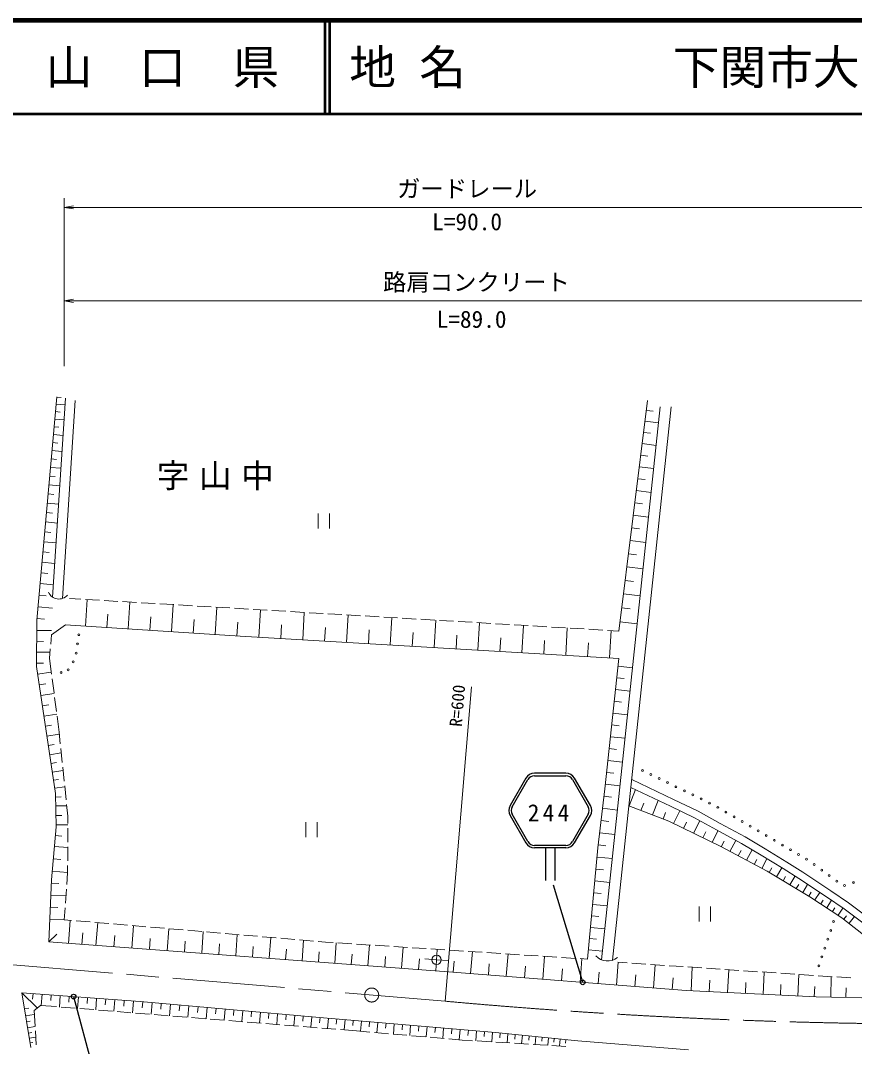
# Model space of a CAD drawing. Units: millimetres, scale not verified. Extents: x 40000 to 680000, y 20000 to 380000.
# Drawn here: x 335178 to 424482, y 270203 to 380000 of the extents above; entities that cross this region are included whole.
import ezdxf
from ezdxf.enums import TextEntityAlignment as Align

# ---------------------------------------------------------------- set-up
doc = ezdxf.new("R2010")
doc.units = ezdxf.units.MM
doc.header["$LTSCALE"] = 1000
doc.linetypes.add('CHAIN', pattern=[18.5, 12, -1.5, 3.5, -1.5])
for name, color, linetype, lineweight in [('M-BMK', 2, 'CHAIN', 13), ('M-STR-HTXT', 7, 'Continuous', 13), ('M-STR-STRC', 7, 'Continuous', 25), ('M-TTL', 2, 'Continuous', 140), ('M-TTL-LINE', 7, 'Continuous', 50), ('M-WORK', 1, 'Continuous', 13)]:
    doc.layers.add(name, color=color, linetype=linetype, lineweight=lineweight)
doc.layers.add('M-BMK-HTXT', color=7, linetype='Continuous')
doc.layers.add('M-TTL-TXT', color=7, linetype='Continuous')
doc.styles.add('ＭＳ ゴシック', font='')
doc.styles.get('ＭＳ ゴシック').set_extended_font_data('MS Gothic')

# ---------------------------------------------------------------- blocks, each defined once
blk = doc.blocks.new('open_arrow')
at = {"color": 0, "linetype": 'Continuous', "lineweight": -2}
blk.add_lwpolyline([(7.5, 1.25), (0, 0), (7.5, -1.25)], dxfattribs=at)

msp = doc.modelspace()

# ---------------------------------------------------------------- linework, layer by layer
at = {"layer": 'M-BMK'}
msp.add_line((314626, 280622), (380644, 275048), dxfattribs=at)
msp.add_circle((372783, 275711), 750, dxfattribs=at)
msp.add_arc((434853, 872594), 600000, 264.81633, 276.13303, dxfattribs=at)
at = {"layer": 'M-STR-HTXT'}
for p, q in [((339848, 343000), (339848, 361000)), ((339848, 360000), (427657, 360000)), ((339848, 350000), (427657, 350000)), ((380644, 275048), (383484, 308687))]:
    msp.add_line(p, q, dxfattribs=at)
at = {"layer": 'M-STR-STRC'}
for p, q in [((389286, 298908), (387597, 295982)), ((387827, 295849), (389517, 298775)), ((393586, 299440), (390208, 299440)), ((390208, 299174), (393586, 299174)), ((394278, 298775), (395967, 295849)), ((396197, 295982), (394508, 298908)), ((387597, 294918), (389286, 291992)), ((389517, 292125), (387827, 295051)), ((395967, 295051), (394278, 292125)), ((394508, 291992), (396197, 294918)), ((393586, 291726), (390208, 291726)), ((393586, 291460), (390208, 291460)), ((391397, 291460), (391397, 287960)), ((392397, 291460), (392397, 287960)), ((395382, 277068), (392248, 287481)), ((340868, 275536), (344009, 263836))]:
    msp.add_line(p, q, dxfattribs=at)
for centre in [(395382, 277068), (340868, 275536)]:
    msp.add_circle(centre, 250, dxfattribs=at)
for centre, radius, start, end in [((390208, 298376), 1064, 90, 150), ((390208, 298376), 798, 90, 150), ((393586, 298376), 1064, 30, 90), ((393586, 298376), 798, 30, 90), ((388518, 295450), 1064, 150, 210), ((388518, 295450), 798, 150, 210), ((395276, 295450), 798, 330, 30.00002), ((395276, 295450), 1064, 330, 30), ((390208, 292524), 798, 210, 270), ((393586, 292524), 798, 270, 330), ((390208, 292524), 1064, 210, 270), ((393586, 292524), 1064, 270, 330)]:
    msp.add_arc(centre, radius, start, end, dxfattribs=at)
at = {"layer": 'M-TTL'}
msp.add_line((680000, 380000), (40000, 380000), dxfattribs=at)
at = {"layer": 'M-TTL-LINE'}
for p, q in [((367750, 380000), (367750, 370000)), ((368250, 380000), (368250, 370000)), ((40000, 370000), (680000, 370000))]:
    msp.add_line(p, q, dxfattribs=at)
at = {"layer": 'M-WORK'}
for p, q in [((339055, 339715), (336925, 315819)), ((338619, 318291), (339987, 339595)), ((339054, 339703), (339531, 339661)), ((339659, 318149), (341019, 339328)), ((399232, 314666), (402331, 339331)), ((338986, 338940), (339940, 338855)), ((403690, 338667), (397405, 279472)), ((404863, 338667), (398574, 279439)), ((402199, 338280), (402926, 338189)), ((338844, 337351), (339837, 337262)), ((338915, 338146), (339412, 338101)), ((402053, 337117), (403506, 336935)), ((338770, 336523), (339288, 336477)), ((338697, 335696), (339731, 335604)), ((401902, 335918), (402652, 335824)), ((338543, 333973), (339620, 333877)), ((338620, 334834), (339158, 334786)), ((401752, 334719), (403251, 334530)), ((338463, 333075), (339024, 333025)), ((401596, 333481), (402370, 333384)), ((338383, 332178), (339505, 332078)), ((401441, 332244), (402988, 332050)), ((338300, 331244), (338884, 331192)), ((401280, 330967), (402078, 330867)), ((338216, 330309), (339384, 330205)), ((401120, 329691), (402716, 329490)), ((338043, 328364), (339259, 328255)), ((338130, 329336), (338738, 329282)), ((400955, 328374), (401778, 328270)), ((337953, 327350), (338586, 327294)), ((367049, 327244), (367049, 325644)), ((368249, 325644), (368249, 327244)), ((337862, 326337), (339129, 326224)), ((400789, 327057), (402435, 326850)), ((337768, 325282), (338428, 325223)), ((400618, 325698), (401468, 325591)), ((337674, 324227), (338993, 324110)), ((400448, 324339), (402146, 324126)), ((337576, 323129), (338263, 323067)), ((400272, 322937), (401148, 322827)), ((337478, 322030), (338852, 321907)), ((337376, 320886), (338091, 320822)), ((400095, 321535), (401848, 321315)), ((337274, 319742), (338704, 319614)), ((399914, 320089), (400818, 319975)), ((337164, 318503), (337938, 318434)), ((399732, 318643), (401540, 318416)), ((341623, 318078), (340415, 318149)), ((343619, 317959), (342122, 318048)), ((342127, 315193), (342311, 318037)), ((345616, 317841), (344119, 317930)), ((347612, 317723), (346115, 317812)), ((346716, 314897), (346901, 317765)), ((349609, 317605), (348112, 317693)), ((351605, 317487), (350108, 317575)), ((351344, 314599), (351531, 317491)), ((353602, 317368), (352105, 317457)), ((355598, 317250), (354101, 317339)), ((337053, 317264), (338602, 317126)), ((344422, 315045), (344514, 316479)), ((356011, 314298), (356199, 317214)), ((357595, 317132), (356098, 317220)), ((359591, 317014), (358094, 317102)), ((361588, 316895), (360091, 316984)), ((360701, 314006), (360875, 316938)), ((363585, 316777), (362087, 316866)), ((365581, 316659), (364084, 316748)), ((365393, 313727), (365567, 316660)), ((367578, 316541), (366080, 316629)), ((369574, 316422), (368077, 316511)), ((371571, 316304), (370073, 316393)), ((370085, 313449), (370259, 316382)), ((373567, 316186), (372070, 316275)), ((399545, 317151), (400477, 317033)), ((336925, 315819), (336885, 310854)), ((336940, 315993), (337734, 315922)), ((339995, 315330), (338494, 314251)), ((339995, 315330), (358709, 314124)), ((349030, 314748), (349123, 316194)), ((353677, 314448), (353771, 315907)), ((358356, 314147), (358450, 315612)), ((363047, 313867), (363134, 315333)), ((375564, 316068), (374066, 316156)), ((374778, 313171), (374952, 316104)), ((377560, 315950), (376063, 316038)), ((379557, 315831), (378059, 315920)), ((379471, 312893), (379645, 315826)), ((381553, 315713), (380056, 315802)), ((383550, 315595), (382052, 315684)), ((385546, 315477), (384049, 315565)), ((384166, 312614), (384340, 315548)), ((387543, 315358), (386045, 315447)), ((389539, 315240), (388042, 315329)), ((388860, 312336), (389034, 315270)), ((391536, 315122), (390038, 315211)), ((399357, 315658), (401222, 315424)), ((336916, 314717), (338511, 314705)), ((338494, 314251), (338409, 313246)), ((358709, 314124), (399250, 311720)), ((367739, 313588), (367826, 315055)), ((372431, 313310), (372518, 314777)), ((377125, 313032), (377212, 314499)), ((381818, 312753), (381905, 314220)), ((393532, 315004), (392035, 315092)), ((393556, 312057), (393730, 314992)), ((395529, 314886), (394031, 314974)), ((397525, 314767), (396028, 314856)), ((399232, 314666), (398024, 314738)), ((398252, 311779), (398426, 314714)), ((336907, 313565), (337627, 313559)), ((386513, 312475), (386600, 313942)), ((391208, 312197), (391295, 313664)), ((395904, 311918), (395991, 313386)), ((336898, 312412), (338338, 312401)), ((338368, 312747), (338283, 311742)), ((336885, 310854), (338918, 297282)), ((336888, 311225), (337631, 311219)), ((338283, 311742), (338506, 310030)), ((399250, 311720), (397737, 297788)), ((399162, 310913), (400725, 310743)), ((337007, 310046), (338475, 310266)), ((399026, 309658), (399811, 309572)), ((337177, 308906), (337889, 309013)), ((338570, 309534), (338764, 308046)), ((337348, 307767), (338772, 307980)), ((338828, 307551), (339022, 306063)), ((398890, 308402), (400459, 308232)), ((337513, 306661), (338204, 306765)), ((398753, 307143), (399540, 307057)), ((337679, 305556), (339061, 305763)), ((339086, 305567), (339309, 303855)), ((398616, 305883), (400191, 305712)), ((337839, 304488), (338506, 304588)), ((398479, 304618), (399269, 304532)), ((337999, 303420), (339334, 303620)), ((339309, 303855), (339442, 302579)), ((398342, 303353), (399922, 303182)), ((338148, 302424), (338770, 302517)), ((339494, 302081), (339649, 300589)), ((398204, 302084), (398997, 301998)), ((338297, 301428), (339542, 301615)), ((338436, 300499), (339017, 300586)), ((339701, 300092), (339856, 298600)), ((398066, 300814), (399653, 300642)), ((338575, 299570), (339737, 299744)), ((338705, 298704), (339247, 298785)), ((397927, 299540), (398724, 299453)), ((400627, 298774), (405117, 296646)), ((338835, 297837), (339918, 297999)), ((339907, 298103), (340063, 296611)), ((397737, 297788), (397016, 291455)), ((397789, 298265), (399382, 298092)), ((400369, 295939), (401043, 297689)), ((400538, 297931), (404771, 295924)), ((338918, 297282), (338981, 293694)), ((338925, 296892), (339519, 296903)), ((397645, 296978), (398450, 296886)), ((402857, 294980), (403456, 296535)), ((405117, 296646), (407728, 295379)), ((338942, 295941), (340130, 295962)), ((340114, 296114), (340247, 294837)), ((397498, 295690), (399108, 295507)), ((400328, 295954), (404614, 294303)), ((401613, 295459), (401912, 296237)), ((404771, 295924), (407361, 294668)), ((405104, 294065), (405766, 295430)), ((407728, 295379), (410089, 294081)), ((338959, 294928), (339593, 294939)), ((340247, 294837), (340244, 294061)), ((397350, 294387), (398164, 294294)), ((403990, 294544), (404262, 295252)), ((404614, 294303), (410172, 291606)), ((407259, 293020), (407912, 294367)), ((407361, 294668), (409705, 293379)), ((338981, 293694), (338492, 288033)), ((338977, 293914), (340244, 293936)), ((340242, 293561), (340236, 292061)), ((365742, 294204), (365742, 292604)), ((366942, 292604), (366942, 294204)), ((406181, 293543), (406508, 294216)), ((408259, 292535), (408562, 293160)), ((409258, 292050), (409865, 293299)), ((409705, 293379), (412368, 291931)), ((410089, 294081), (412763, 292627)), ((338901, 292767), (339617, 292706)), ((397201, 293084), (398831, 292898)), ((410214, 291584), (410528, 292170)), ((411151, 291082), (411778, 292253)), ((412763, 292627), (414905, 291360)), ((338802, 291622), (340234, 291498)), ((340235, 291561), (340229, 290061)), ((397016, 291455), (395907, 279551)), ((397053, 291781), (397868, 291688)), ((410172, 291606), (415121, 288956)), ((412036, 290608), (412332, 291161)), ((412368, 291931), (414492, 290675)), ((412921, 290134), (413514, 291240)), ((414905, 291360), (417251, 289922)), ((338688, 290301), (339513, 290230)), ((396925, 290475), (398557, 290323)), ((413740, 289696), (414014, 290207)), ((414492, 290675), (416828, 289242)), ((414559, 289257), (415107, 290280)), ((417251, 289922), (418939, 288859)), ((338574, 288981), (340224, 288839)), ((340224, 288786), (340129, 287523)), ((340227, 289561), (340224, 288786)), ((396806, 289196), (397605, 289121)), ((415121, 288956), (419695, 286235)), ((415343, 288824), (415629, 289305)), ((416113, 288366), (416685, 289329)), ((416828, 289242), (418505, 288187)), ((418939, 288859), (421949, 286865)), ((338492, 288033), (338195, 281396)), ((338477, 287687), (339287, 287651)), ((396686, 287916), (398286, 287767)), ((416840, 287933), (417111, 288388)), ((417567, 287501), (418108, 288410)), ((418505, 288187), (421502, 286202)), ((340092, 287024), (339980, 285528)), ((396570, 286663), (397353, 286590)), ((418251, 287094), (418505, 287521)), ((418934, 286688), (419442, 287542)), ((419593, 286296), (419838, 286707)), ((420238, 285880), (420762, 286683)), ((421949, 286865), (423826, 285575)), ((338419, 286391), (340039, 286318)), ((419695, 286235), (423143, 283984)), ((420871, 285467), (421130, 285863)), ((421502, 286202), (423360, 284924)), ((421504, 285053), (422021, 285845)), ((423826, 285575), (425843, 284074)), ((338361, 285095), (339171, 285059)), ((339943, 285030), (339848, 283767)), ((396453, 285409), (398020, 285263)), ((407854, 285180), (407854, 283580)), ((409054, 283580), (409054, 285180)), ((422114, 284655), (422363, 285036)), ((422724, 284257), (423222, 285019)), ((423360, 284924), (425364, 283433)), ((338302, 283798), (339848, 283767)), ((339848, 283767), (340643, 283699)), ((340323, 281237), (340505, 283678)), ((341141, 283656), (342636, 283528)), ((343134, 283486), (344628, 283358)), ((343259, 281019), (343441, 283460)), ((345127, 283316), (346621, 283188)), ((396339, 284181), (397106, 284110)), ((423143, 283984), (427411, 280583)), ((423324, 283839), (423609, 284197)), ((423896, 283383), (424466, 284098)), ((338195, 281396), (339075, 282211)), ((341750, 281131), (341841, 282351)), ((347098, 280733), (347277, 283132)), ((347119, 283145), (348614, 283017)), ((349112, 282975), (350607, 282847)), ((350871, 280452), (351047, 282810)), ((351105, 282805), (352599, 282677)), ((353098, 282634), (354592, 282507)), ((354579, 280175), (354752, 282493)), ((355090, 282464), (356585, 282336)), ((357083, 282294), (358578, 282166)), ((358224, 279904), (358393, 282182)), ((396224, 282953), (397759, 282810)), ((338195, 281396), (380991, 278208)), ((345179, 280876), (345268, 282075)), ((348985, 280592), (349072, 281771)), ((352725, 280313), (352811, 281472)), ((356401, 280040), (356486, 281179)), ((359076, 282123), (360570, 281996)), ((361069, 281953), (362563, 281825)), ((361806, 279637), (361973, 281876)), ((363061, 281783), (364556, 281655)), ((365054, 281612), (366549, 281485)), ((365326, 279375), (365490, 281575)), ((367047, 281442), (367841, 281374)), ((367841, 281374), (368652, 281322)), ((368823, 279114), (368986, 281300)), ((369151, 281289), (370648, 281192)), ((371147, 281159), (372644, 281062)), ((396112, 281750), (396864, 281680)), ((360015, 279770), (360098, 280890)), ((363566, 279506), (363648, 280606)), ((367075, 279245), (367156, 280337)), ((370599, 278982), (370681, 280092)), ((372374, 278850), (372539, 281069)), ((373143, 281030), (374640, 280933)), ((375139, 280900), (376635, 280803)), ((375979, 278581), (376147, 280835)), ((377134, 280770), (378631, 280673)), ((379130, 280641), (380627, 280544)), ((379640, 278309), (379811, 280597)), ((381126, 280511), (382623, 280414)), ((383122, 280381), (384619, 280284)), ((383375, 278019), (383560, 280353)), ((385117, 280252), (386614, 280154)), ((387113, 280122), (388610, 280025)), ((387195, 277717), (387384, 280104)), ((389109, 279992), (390606, 279895)), ((396000, 280546), (397504, 280406)), ((374177, 278716), (374261, 279842)), ((377810, 278445), (377895, 279589)), ((379727, 279476), (378461, 279598)), ((379727, 279476), (380988, 279419)), ((381508, 278167), (381600, 279334)), ((385285, 277868), (385380, 279062)), ((391104, 277407), (391298, 279850)), ((391105, 279863), (392602, 279765)), ((393101, 279733), (394597, 279636)), ((395096, 279603), (395907, 279551)), ((395104, 277090), (395302, 279590)), ((398993, 276782), (399186, 279213)), ((400137, 279149), (399141, 279216)), ((402133, 279015), (400636, 279116)), ((404128, 278881), (402632, 278982)), ((402958, 276468), (403155, 278946)), ((380991, 278208), (406463, 276191)), ((389150, 277562), (389246, 278783)), ((393104, 277249), (393203, 278499)), ((397049, 276936), (397145, 278152)), ((400976, 276625), (401074, 277864)), ((406124, 278747), (404627, 278847)), ((408119, 278612), (406623, 278713)), ((406976, 276165), (407101, 278681)), ((410115, 278478), (408618, 278579)), ((412110, 278344), (410614, 278444)), ((410891, 275971), (411013, 278418)), ((414106, 278209), (412609, 278310)), ((416101, 278075), (414605, 278176)), ((414699, 275782), (414817, 278162)), ((418097, 277941), (416600, 278042)), ((418402, 275598), (418517, 277913)), ((420092, 277807), (418596, 277907)), ((404967, 276309), (405066, 277565)), ((408934, 276068), (408994, 277291)), ((412795, 275876), (412854, 277066)), ((416551, 275690), (416608, 276847)), ((422088, 277672), (420591, 277773)), ((421932, 275473), (421970, 277680)), ((424083, 277538), (422587, 277639)), ((336281, 270092), (335305, 275952)), ((335305, 275952), (347973, 275004)), ((335305, 275952), (336970, 274335)), ((336516, 275861), (336470, 275254)), ((337488, 275789), (337397, 274574)), ((338459, 275716), (338414, 275108)), ((339431, 275643), (339340, 274428)), ((406463, 276191), (420395, 275499)), ((420166, 275510), (420221, 276613)), ((423567, 275445), (423585, 276467)), ((336626, 274068), (337315, 274604)), ((337315, 274604), (339032, 274465)), ((340403, 275570), (340358, 274963)), ((341375, 275498), (341284, 274283)), ((342347, 275425), (342301, 274818)), ((343319, 275352), (343227, 274126)), ((344300, 275279), (344254, 274666)), ((345281, 275205), (345188, 273967)), ((346272, 275131), (346225, 274512)), ((347262, 275057), (347169, 273807)), ((347973, 275004), (367190, 273309)), ((348262, 274978), (348207, 274354)), ((349261, 274890), (349152, 273647)), ((350256, 274803), (350201, 274181)), ((351251, 274715), (351143, 273486)), ((352235, 274628), (352180, 274013)), ((353218, 274541), (353111, 273326)), ((420395, 275499), (434115, 275264)), ((335592, 274231), (336060, 274309)), ((335717, 273482), (336654, 273638)), ((336737, 272364), (336626, 274068)), ((339530, 274425), (341026, 274304)), ((341524, 274263), (343019, 274143)), ((343517, 274102), (345013, 273981)), ((345511, 273941), (347006, 273820)), ((347504, 273780), (349000, 273659)), ((349498, 273619), (350993, 273498)), ((351491, 273457), (352987, 273336)), ((354190, 274456), (354136, 273848)), ((355162, 274370), (355056, 273169)), ((356123, 274285), (356070, 273685)), ((357083, 274200), (356978, 273014)), ((358033, 274117), (357980, 273523)), ((358982, 274033), (358879, 272860)), ((359921, 273950), (359869, 273364)), ((360859, 273867), (360757, 272708)), ((361786, 273786), (361735, 273206)), ((362714, 273704), (362613, 272558)), ((363631, 273623), (363580, 273050)), ((364547, 273542), (364448, 272410)), ((365454, 273462), (365404, 272896)), ((335825, 272836), (336229, 272904)), ((335933, 272191), (336740, 272325)), ((353485, 273296), (354980, 273175)), ((355478, 273135), (356974, 273014)), ((357472, 272974), (358967, 272853)), ((359465, 272813), (360961, 272692)), ((361459, 272651), (362954, 272530)), ((363452, 272490), (364947, 272369)), ((365446, 272329), (366941, 272208)), ((366360, 273382), (366261, 272263)), ((367190, 273309), (386034, 271701)), ((367255, 273304), (367207, 272744)), ((368151, 273227), (368056, 272118)), ((369038, 273151), (368991, 272597)), ((369926, 273076), (369832, 271974)), ((370807, 273000), (370760, 272450)), ((371688, 272925), (371594, 271829)), ((372565, 272850), (372518, 272302)), ((373441, 272775), (373348, 271678)), ((374319, 272701), (374273, 272152)), ((375198, 272626), (375104, 271526)), ((376077, 272551), (376030, 272001)), ((376956, 272475), (376862, 271375)), ((377837, 272400), (377790, 271850)), ((378717, 272325), (378623, 271223)), ((336026, 271635), (336373, 271693)), ((336868, 270368), (336770, 271865)), ((367439, 272168), (368934, 272047)), ((369433, 272006), (371149, 271868)), ((371149, 271868), (372574, 271745)), ((373072, 271702), (374567, 271573)), ((375065, 271530), (376559, 271401)), ((377057, 271358), (378552, 271229)), ((379599, 272250), (379552, 271699)), ((380481, 272175), (380387, 271071)), ((381364, 272099), (381317, 271547)), ((382248, 272024), (382153, 270918)), ((383132, 271948), (383085, 271395)), ((384017, 271873), (383925, 270802)), ((384873, 271800), (384828, 271264)), ((385730, 271726), (385642, 270698)), ((386034, 271701), (394874, 270796)), ((386552, 271647), (386500, 271134)), ((387374, 271563), (387275, 270598)), ((388146, 271484), (388097, 271002)), ((388919, 271405), (388826, 270503)), ((389640, 271331), (389594, 270880)), ((390362, 271258), (390275, 270415)), ((336119, 271079), (336814, 271195)), ((336201, 270586), (336499, 270635)), ((379050, 271186), (380545, 271057)), ((381043, 271014), (382467, 270891)), ((382467, 270891), (383590, 270823)), ((384089, 270792), (385586, 270701)), ((386085, 270670), (387582, 270579)), ((388081, 270549), (389579, 270458)), ((390078, 270427), (391575, 270336)), ((391036, 271189), (390992, 270767)), ((391710, 271120), (391629, 270333)), ((392074, 270305), (393571, 270214)), ((392339, 271055), (392299, 270662)), ((392969, 270991), (392893, 270256)), ((393557, 270931), (393519, 270563)), ((394874, 270796), (406709, 269848))]:
    msp.add_line(p, q, dxfattribs=at)
for centre, radius in [((341417, 314269), 100), ((341283, 313278), 100), ((341148, 312287), 100), ((340818, 311367), 100), ((339520, 310232), 100), ((340283, 310522), 100), ((401771, 299754), 100), ((402671, 299317), 100), ((403570, 298879), 100), ((404469, 298442), 100), ((405368, 298004), 100), ((406268, 297567), 100), ((407167, 297129), 100), ((408066, 296692), 100), ((408965, 296254), 100), ((409854, 295796), 100), ((410717, 295292), 100), ((411581, 294788), 100), ((412444, 294284), 100), ((413308, 293780), 100), ((414172, 293275), 100), ((415035, 292771), 100), ((415899, 292267), 100), ((416762, 291763), 100), ((417626, 291259), 100), ((418490, 290755), 100), ((419353, 290250), 100), ((420170, 289675), 100), ((420974, 289081), 100), ((421779, 288487), 100), ((422583, 287893), 100), ((424364, 287737), 100), ((423410, 287436), 100), ((422247, 283582), 100), ((421933, 282632), 100), ((421619, 281683), 100), ((421305, 280734), 100), ((379727, 279476), 500), ((420677, 278835), 100), ((420991, 279784), 100)]:
    msp.add_circle(centre, radius, dxfattribs=at)
for centre, radius, start, end in [((339288, 319309), 1218, 204.37315, 319.28439), ((398035, 281065), 1713, 222.70002, 308.02905)]:
    msp.add_arc(centre, radius, start, end, dxfattribs=at)

# ---------------------------------------------------------------- block references
at = {"layer": 'M-STR-HTXT', "xscale": 133, "yscale": 133}
for p in [(339848, 360000), (339848, 350000)]:
    msp.add_blockref('open_arrow', p, dxfattribs=at)

# ---------------------------------------------------------------- texts
at = {"layer": 'M-BMK-HTXT', "insert": (356538, 331151), "char_height": 2566, "attachment_point": 5, "style": 'ＭＳ ゴシック'}
msp.add_mtext('\\T1.29;字山中', dxfattribs=at)
at = {"layer": 'M-STR-HTXT', "style": 'ＭＳ ゴシック'}
for s, p in [('ガードレール', (383000, 362000)), ('路肩コンクリート', (384000, 352000))]:
    msp.add_text(s, height=1833, dxfattribs=at).set_placement(p, align=Align.MIDDLE_CENTER)
for s, p in [('L=90.0', (383000, 357000)), ('L=89.0', (383479, 346563))]:
    msp.add_text(s, height=1833, dxfattribs=at).set_placement(p, align=Align.BOTTOM_CENTER)
msp.add_text('R=600', height=1320, rotation=85.174, dxfattribs=at).set_placement((381950, 306675), align=Align.MIDDLE_CENTER)
at = {"layer": 'M-STR-STRC', "insert": (391888, 295214), "char_height": 1833, "attachment_point": 5, "style": 'ＭＳ ゴシック'}
msp.add_mtext('\\T1.28;244', dxfattribs=at)
at = {"layer": 'M-TTL-TXT', "style": 'ＭＳ ゴシック'}
msp.add_text('山\u3000口\u3000県', height=3666, dxfattribs=at).set_placement((350375, 375000), align=Align.MIDDLE_CENTER)
for s, p in [('地 名', (370380, 375000)), ('下関市大字福江', (405024, 375000))]:
    msp.add_text(s, height=3666, dxfattribs=at).set_placement(p, align=Align.MIDDLE_LEFT)

doc.saveas('drawing.dxf')
